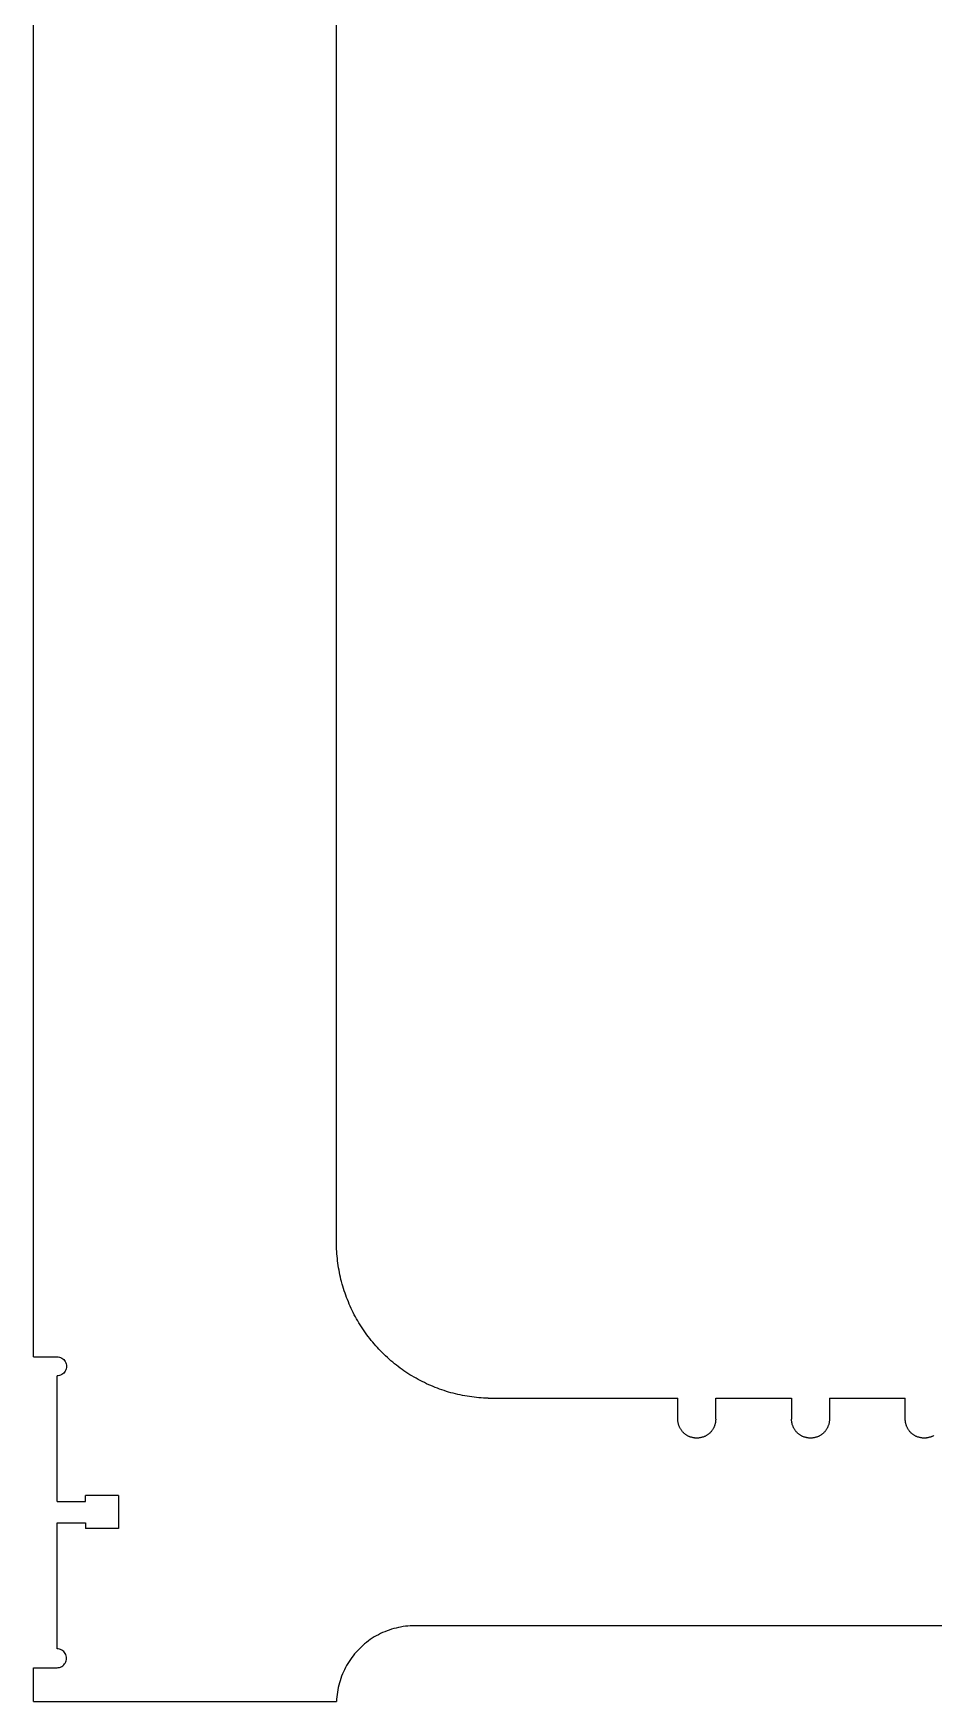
# Model space of a CAD drawing. Extents: x -54 to 50, y -44 to 48.
# Drawn here: x -27.79 to -15.92, y -43.77 to -21.77 of the extents above; entities that cross this region are included whole.
import ezdxf

# ---------------------------------------------------------------- set-up
doc = ezdxf.new("R2010")
doc.units = 0
doc.header["$MEASUREMENT"] = 0
doc.layers.get('0').update_dxf_attribs({"linetype": 'CONTINUOUS'})

msp = doc.modelspace()

# ---------------------------------------------------------------- linework, layer by layer
at = {"color": 3}
for p, q in [((-23.796, -37.767), (-23.796, -5.767)), ((-27.795, -39.22), (-27.795, -7.568)), ((-27.482, -41.13), (-27.482, -39.47)), ((-19.296, -40.042), (-19.296, -39.767)), ((-18.796, -40.042), (-18.796, -39.767)), ((-17.796, -39.767), (-17.796, -40.042)), ((-17.296, -39.767), (-17.296, -40.042)), ((-16.296, -40.042), (-16.296, -39.767)), ((-27.107, -41.13), (-27.107, -41.049)), ((-26.67, -41.049), (-26.67, -41.486)), ((-27.482, -43.07), (-27.482, -41.411)), ((-27.107, -41.411), (-27.107, -41.486)), ((-27.795, -43.767), (-27.795, -43.32))]:
    msp.add_line(p, q, dxfattribs=at)
for p, q in [((-23.795, -37.799), (-23.796, -37.767)), ((-23.793, -37.83), (-23.795, -37.799)), ((-23.791, -37.861), (-23.793, -37.83)), ((-23.789, -37.892), (-23.791, -37.861)), ((-23.786, -37.923), (-23.789, -37.892)), ((-23.782, -37.954), (-23.786, -37.923)), ((-23.778, -37.985), (-23.782, -37.954)), ((-23.774, -38.016), (-23.778, -37.985)), ((-23.769, -38.047), (-23.774, -38.016)), ((-23.764, -38.077), (-23.769, -38.047)), ((-23.758, -38.108), (-23.764, -38.077)), ((-23.752, -38.138), (-23.758, -38.108)), ((-23.745, -38.169), (-23.752, -38.138)), ((-23.738, -38.199), (-23.745, -38.169)), ((-23.73, -38.229), (-23.738, -38.199)), ((-23.722, -38.26), (-23.73, -38.229)), ((-23.713, -38.289), (-23.722, -38.26)), ((-23.704, -38.319), (-23.713, -38.289)), ((-23.695, -38.349), (-23.704, -38.319)), ((-23.685, -38.379), (-23.695, -38.349)), ((-23.675, -38.408), (-23.685, -38.379)), ((-23.664, -38.437), (-23.675, -38.408)), ((-23.653, -38.466), (-23.664, -38.437)), ((-23.641, -38.495), (-23.653, -38.466)), ((-23.629, -38.524), (-23.641, -38.495)), ((-23.616, -38.553), (-23.629, -38.524)), ((-23.603, -38.581), (-23.616, -38.553)), ((-23.59, -38.609), (-23.603, -38.581)), ((-23.576, -38.637), (-23.59, -38.609)), ((-23.562, -38.665), (-23.576, -38.637)), ((-23.547, -38.692), (-23.562, -38.665)), ((-23.532, -38.719), (-23.547, -38.692)), ((-23.516, -38.747), (-23.532, -38.719)), ((-23.501, -38.773), (-23.516, -38.747)), ((-23.484, -38.8), (-23.501, -38.773)), ((-23.468, -38.826), (-23.484, -38.8)), ((-23.45, -38.852), (-23.468, -38.826)), ((-23.433, -38.878), (-23.45, -38.852)), ((-23.415, -38.904), (-23.433, -38.878)), ((-23.397, -38.929), (-23.415, -38.904)), ((-23.378, -38.954), (-23.397, -38.929)), ((-23.359, -38.979), (-23.378, -38.954)), ((-23.34, -39.003), (-23.359, -38.979)), ((-23.32, -39.027), (-23.34, -39.003)), ((-23.3, -39.051), (-23.32, -39.027)), ((-23.279, -39.074), (-23.3, -39.051)), ((-23.258, -39.098), (-23.279, -39.074)), ((-23.237, -39.12), (-23.258, -39.098)), ((-23.216, -39.143), (-23.237, -39.12)), ((-23.194, -39.165), (-23.216, -39.143)), ((-27.482, -39.22), (-27.466, -39.221)), ((-27.466, -39.221), (-27.45, -39.225)), ((-27.45, -39.225), (-27.435, -39.23)), ((-27.435, -39.23), (-27.42, -39.237)), ((-27.42, -39.237), (-27.406, -39.246)), ((-27.406, -39.246), (-27.394, -39.257)), ((-27.394, -39.257), (-27.383, -39.269)), ((-27.383, -39.269), (-27.374, -39.283)), ((-27.374, -39.283), (-27.367, -39.298)), ((-27.367, -39.298), (-27.362, -39.313)), ((-27.362, -39.378), (-27.367, -39.393)), ((-27.362, -39.313), (-27.358, -39.329)), ((-27.358, -39.362), (-27.362, -39.378)), ((-27.358, -39.329), (-27.357, -39.345)), ((-27.357, -39.345), (-27.358, -39.362)), ((-23.172, -39.187), (-23.194, -39.165)), ((-23.149, -39.209), (-23.172, -39.187)), ((-23.126, -39.23), (-23.149, -39.209)), ((-23.103, -39.251), (-23.126, -39.23)), ((-23.079, -39.271), (-23.103, -39.251)), ((-23.056, -39.291), (-23.079, -39.271)), ((-23.032, -39.311), (-23.056, -39.291)), ((-23.007, -39.33), (-23.032, -39.311)), ((-22.982, -39.349), (-23.007, -39.33)), ((-22.957, -39.368), (-22.982, -39.349)), ((-22.932, -39.386), (-22.957, -39.368)), ((-27.466, -39.469), (-27.482, -39.47)), ((-27.45, -39.466), (-27.466, -39.469)), ((-27.435, -39.461), (-27.45, -39.466)), ((-27.42, -39.454), (-27.435, -39.461)), ((-27.406, -39.445), (-27.42, -39.454)), ((-27.394, -39.434), (-27.406, -39.445)), ((-27.383, -39.421), (-27.394, -39.434)), ((-27.374, -39.408), (-27.383, -39.421)), ((-27.367, -39.393), (-27.374, -39.408)), ((-22.907, -39.404), (-22.932, -39.386)), ((-22.881, -39.422), (-22.907, -39.404)), ((-22.855, -39.439), (-22.881, -39.422)), ((-22.828, -39.456), (-22.855, -39.439)), ((-22.802, -39.472), (-22.828, -39.456)), ((-22.775, -39.488), (-22.802, -39.472)), ((-22.748, -39.503), (-22.775, -39.488)), ((-22.721, -39.518), (-22.748, -39.503)), ((-22.693, -39.533), (-22.721, -39.518)), ((-22.666, -39.547), (-22.693, -39.533)), ((-22.638, -39.561), (-22.666, -39.547)), ((-22.609, -39.575), (-22.638, -39.561)), ((-22.581, -39.588), (-22.609, -39.575)), ((-22.553, -39.6), (-22.581, -39.588)), ((-22.524, -39.612), (-22.553, -39.6)), ((-22.495, -39.624), (-22.524, -39.612)), ((-22.466, -39.635), (-22.495, -39.624)), ((-22.437, -39.646), (-22.466, -39.635)), ((-22.407, -39.656), (-22.437, -39.646)), ((-22.378, -39.666), (-22.407, -39.656)), ((-22.348, -39.676), (-22.378, -39.666)), ((-22.318, -39.685), (-22.348, -39.676)), ((-22.288, -39.693), (-22.318, -39.685)), ((-22.258, -39.701), (-22.288, -39.693)), ((-22.228, -39.709), (-22.258, -39.701)), ((-22.197, -39.716), (-22.228, -39.709)), ((-22.167, -39.723), (-22.197, -39.716)), ((-22.136, -39.729), (-22.167, -39.723)), ((-22.106, -39.735), (-22.136, -39.729)), ((-22.075, -39.74), (-22.106, -39.735)), ((-22.044, -39.745), (-22.075, -39.74)), ((-22.013, -39.75), (-22.044, -39.745)), ((-21.983, -39.754), (-22.013, -39.75)), ((-21.952, -39.757), (-21.983, -39.754)), ((-21.92, -39.76), (-21.952, -39.757)), ((-21.889, -39.763), (-21.92, -39.76)), ((-21.858, -39.765), (-21.889, -39.763)), ((-21.827, -39.766), (-21.858, -39.765)), ((-21.796, -39.767), (-21.827, -39.766)), ((-19.296, -40.05), (-19.296, -40.042)), ((-19.296, -40.058), (-19.296, -40.05)), ((-19.295, -40.066), (-19.296, -40.058)), ((-19.294, -40.074), (-19.295, -40.066)), ((-19.293, -40.082), (-19.294, -40.074)), ((-19.292, -40.089), (-19.293, -40.082)), ((-19.29, -40.097), (-19.292, -40.089)), ((-19.288, -40.105), (-19.29, -40.097)), ((-19.286, -40.112), (-19.288, -40.105)), ((-19.284, -40.12), (-19.286, -40.112)), ((-19.281, -40.127), (-19.284, -40.12)), ((-19.278, -40.134), (-19.281, -40.127)), ((-19.275, -40.142), (-19.278, -40.134)), ((-19.272, -40.149), (-19.275, -40.142)), ((-19.269, -40.156), (-19.272, -40.149)), ((-19.265, -40.163), (-19.269, -40.156)), ((-19.261, -40.17), (-19.265, -40.163)), ((-19.257, -40.176), (-19.261, -40.17)), ((-19.253, -40.183), (-19.257, -40.176)), ((-19.248, -40.189), (-19.253, -40.183)), ((-19.244, -40.196), (-19.248, -40.189)), ((-19.239, -40.202), (-19.244, -40.196)), ((-19.234, -40.208), (-19.239, -40.202)), ((-19.228, -40.214), (-19.234, -40.208)), ((-19.223, -40.219), (-19.228, -40.214)), ((-19.217, -40.225), (-19.223, -40.219)), ((-19.211, -40.23), (-19.217, -40.225)), ((-19.205, -40.235), (-19.211, -40.23)), ((-19.199, -40.24), (-19.205, -40.235)), ((-19.193, -40.245), (-19.199, -40.24)), ((-19.187, -40.249), (-19.193, -40.245)), ((-19.18, -40.253), (-19.187, -40.249)), ((-19.173, -40.258), (-19.18, -40.253)), ((-19.166, -40.261), (-19.173, -40.258)), ((-18.919, -40.258), (-18.926, -40.261)), ((-18.912, -40.253), (-18.919, -40.258)), ((-18.905, -40.249), (-18.912, -40.253)), ((-18.899, -40.245), (-18.905, -40.249)), ((-18.893, -40.24), (-18.899, -40.245)), ((-18.887, -40.235), (-18.893, -40.24)), ((-18.881, -40.23), (-18.887, -40.235)), ((-18.875, -40.225), (-18.881, -40.23)), ((-18.869, -40.219), (-18.875, -40.225)), ((-18.864, -40.214), (-18.869, -40.219)), ((-18.858, -40.208), (-18.864, -40.214)), ((-18.853, -40.202), (-18.858, -40.208)), ((-18.848, -40.196), (-18.853, -40.202)), ((-18.844, -40.189), (-18.848, -40.196)), ((-18.839, -40.183), (-18.844, -40.189)), ((-18.835, -40.176), (-18.839, -40.183)), ((-18.831, -40.17), (-18.835, -40.176)), ((-18.827, -40.163), (-18.831, -40.17)), ((-18.823, -40.156), (-18.827, -40.163)), ((-18.82, -40.149), (-18.823, -40.156)), ((-18.817, -40.142), (-18.82, -40.149)), ((-18.814, -40.134), (-18.817, -40.142)), ((-18.811, -40.127), (-18.814, -40.134)), ((-18.808, -40.12), (-18.811, -40.127)), ((-18.806, -40.112), (-18.808, -40.12)), ((-18.804, -40.105), (-18.806, -40.112)), ((-18.802, -40.097), (-18.804, -40.105)), ((-18.8, -40.089), (-18.802, -40.097)), ((-18.799, -40.082), (-18.8, -40.089)), ((-18.798, -40.074), (-18.799, -40.082)), ((-18.797, -40.066), (-18.798, -40.074)), ((-18.796, -40.05), (-18.797, -40.058)), ((-18.797, -40.058), (-18.797, -40.066)), ((-18.796, -40.042), (-18.796, -40.05)), ((-17.796, -40.05), (-17.796, -40.042)), ((-17.796, -40.058), (-17.796, -40.05)), ((-17.795, -40.066), (-17.796, -40.058)), ((-17.794, -40.074), (-17.795, -40.066)), ((-17.793, -40.082), (-17.794, -40.074)), ((-17.792, -40.089), (-17.793, -40.082)), ((-17.79, -40.097), (-17.792, -40.089)), ((-17.788, -40.105), (-17.79, -40.097)), ((-17.786, -40.112), (-17.788, -40.105)), ((-17.784, -40.12), (-17.786, -40.112)), ((-17.781, -40.127), (-17.784, -40.12)), ((-17.778, -40.134), (-17.781, -40.127)), ((-17.775, -40.142), (-17.778, -40.134)), ((-17.772, -40.149), (-17.775, -40.142)), ((-17.769, -40.156), (-17.772, -40.149)), ((-17.765, -40.163), (-17.769, -40.156)), ((-17.761, -40.17), (-17.765, -40.163)), ((-17.757, -40.176), (-17.761, -40.17)), ((-17.753, -40.183), (-17.757, -40.176)), ((-17.748, -40.189), (-17.753, -40.183)), ((-17.744, -40.196), (-17.748, -40.189)), ((-17.739, -40.202), (-17.744, -40.196)), ((-17.734, -40.208), (-17.739, -40.202)), ((-17.728, -40.214), (-17.734, -40.208)), ((-17.723, -40.219), (-17.728, -40.214)), ((-17.717, -40.225), (-17.723, -40.219)), ((-17.711, -40.23), (-17.717, -40.225)), ((-17.705, -40.235), (-17.711, -40.23)), ((-17.699, -40.24), (-17.705, -40.235)), ((-17.693, -40.245), (-17.699, -40.24)), ((-17.687, -40.249), (-17.693, -40.245)), ((-17.68, -40.253), (-17.687, -40.249)), ((-17.673, -40.258), (-17.68, -40.253)), ((-17.666, -40.261), (-17.673, -40.258)), ((-17.419, -40.258), (-17.426, -40.261)), ((-17.412, -40.253), (-17.419, -40.258)), ((-17.405, -40.249), (-17.412, -40.253)), ((-17.399, -40.245), (-17.405, -40.249)), ((-17.393, -40.24), (-17.399, -40.245)), ((-17.387, -40.235), (-17.393, -40.24)), ((-17.381, -40.23), (-17.387, -40.235)), ((-17.375, -40.225), (-17.381, -40.23)), ((-17.369, -40.219), (-17.375, -40.225)), ((-17.364, -40.214), (-17.369, -40.219)), ((-17.358, -40.208), (-17.364, -40.214)), ((-17.353, -40.202), (-17.358, -40.208)), ((-17.348, -40.196), (-17.353, -40.202)), ((-17.344, -40.189), (-17.348, -40.196)), ((-17.339, -40.183), (-17.344, -40.189)), ((-17.335, -40.176), (-17.339, -40.183)), ((-17.331, -40.17), (-17.335, -40.176)), ((-17.327, -40.163), (-17.331, -40.17)), ((-17.323, -40.156), (-17.327, -40.163)), ((-17.32, -40.149), (-17.323, -40.156)), ((-17.317, -40.142), (-17.32, -40.149)), ((-17.314, -40.134), (-17.317, -40.142)), ((-17.311, -40.127), (-17.314, -40.134)), ((-17.308, -40.12), (-17.311, -40.127)), ((-17.306, -40.112), (-17.308, -40.12)), ((-17.304, -40.105), (-17.306, -40.112)), ((-17.302, -40.097), (-17.304, -40.105)), ((-17.3, -40.089), (-17.302, -40.097)), ((-17.299, -40.082), (-17.3, -40.089)), ((-17.298, -40.074), (-17.299, -40.082)), ((-17.297, -40.066), (-17.298, -40.074)), ((-17.296, -40.05), (-17.297, -40.058)), ((-17.297, -40.058), (-17.297, -40.066)), ((-17.296, -40.042), (-17.296, -40.05)), ((-16.296, -40.05), (-16.296, -40.042)), ((-16.296, -40.058), (-16.296, -40.05)), ((-16.295, -40.066), (-16.296, -40.058)), ((-16.294, -40.074), (-16.295, -40.066)), ((-16.293, -40.082), (-16.294, -40.074)), ((-16.292, -40.089), (-16.293, -40.082)), ((-16.29, -40.097), (-16.292, -40.089)), ((-16.288, -40.105), (-16.29, -40.097)), ((-16.286, -40.112), (-16.288, -40.105)), ((-16.284, -40.12), (-16.286, -40.112)), ((-16.281, -40.127), (-16.284, -40.12)), ((-16.278, -40.134), (-16.281, -40.127)), ((-16.275, -40.142), (-16.278, -40.134)), ((-16.272, -40.149), (-16.275, -40.142)), ((-16.269, -40.156), (-16.272, -40.149)), ((-16.265, -40.163), (-16.269, -40.156)), ((-16.261, -40.17), (-16.265, -40.163)), ((-16.257, -40.176), (-16.261, -40.17)), ((-16.253, -40.183), (-16.257, -40.176)), ((-16.248, -40.189), (-16.253, -40.183)), ((-16.244, -40.196), (-16.248, -40.189)), ((-16.239, -40.202), (-16.244, -40.196)), ((-16.234, -40.208), (-16.239, -40.202)), ((-16.228, -40.214), (-16.234, -40.208)), ((-16.223, -40.219), (-16.228, -40.214)), ((-16.217, -40.225), (-16.223, -40.219)), ((-16.211, -40.23), (-16.217, -40.225)), ((-16.205, -40.235), (-16.211, -40.23)), ((-16.199, -40.24), (-16.205, -40.235)), ((-16.193, -40.245), (-16.199, -40.24)), ((-16.187, -40.249), (-16.193, -40.245)), ((-16.18, -40.253), (-16.187, -40.249)), ((-16.173, -40.258), (-16.18, -40.253)), ((-16.166, -40.261), (-16.173, -40.258)), ((-15.919, -40.258), (-15.926, -40.261)), ((-19.16, -40.265), (-19.166, -40.261)), ((-19.152, -40.269), (-19.16, -40.265)), ((-19.145, -40.272), (-19.152, -40.269)), ((-19.138, -40.275), (-19.145, -40.272)), ((-19.131, -40.278), (-19.138, -40.275)), ((-19.123, -40.28), (-19.131, -40.278)), ((-19.116, -40.282), (-19.123, -40.28)), ((-19.108, -40.285), (-19.116, -40.282)), ((-19.101, -40.286), (-19.108, -40.285)), ((-19.093, -40.288), (-19.101, -40.286)), ((-19.085, -40.289), (-19.093, -40.288)), ((-19.077, -40.29), (-19.085, -40.289)), ((-19.07, -40.291), (-19.077, -40.29)), ((-19.062, -40.292), (-19.07, -40.291)), ((-19.054, -40.292), (-19.062, -40.292)), ((-19.046, -40.292), (-19.054, -40.292)), ((-19.038, -40.292), (-19.046, -40.292)), ((-19.03, -40.292), (-19.038, -40.292)), ((-19.022, -40.291), (-19.03, -40.292)), ((-19.015, -40.29), (-19.022, -40.291)), ((-19.007, -40.289), (-19.015, -40.29)), ((-18.999, -40.288), (-19.007, -40.289)), ((-18.991, -40.286), (-18.999, -40.288)), ((-18.984, -40.285), (-18.991, -40.286)), ((-18.976, -40.282), (-18.984, -40.285)), ((-18.969, -40.28), (-18.976, -40.282)), ((-18.961, -40.278), (-18.969, -40.28)), ((-18.954, -40.275), (-18.961, -40.278)), ((-18.947, -40.272), (-18.954, -40.275)), ((-18.94, -40.269), (-18.947, -40.272)), ((-18.933, -40.265), (-18.94, -40.269)), ((-18.926, -40.261), (-18.933, -40.265)), ((-17.66, -40.265), (-17.666, -40.261)), ((-17.652, -40.269), (-17.66, -40.265)), ((-17.645, -40.272), (-17.652, -40.269)), ((-17.638, -40.275), (-17.645, -40.272)), ((-17.631, -40.278), (-17.638, -40.275)), ((-17.623, -40.28), (-17.631, -40.278)), ((-17.616, -40.282), (-17.623, -40.28)), ((-17.608, -40.285), (-17.616, -40.282)), ((-17.601, -40.286), (-17.608, -40.285)), ((-17.593, -40.288), (-17.601, -40.286)), ((-17.585, -40.289), (-17.593, -40.288)), ((-17.577, -40.29), (-17.585, -40.289)), ((-17.57, -40.291), (-17.577, -40.29)), ((-17.562, -40.292), (-17.57, -40.291)), ((-17.554, -40.292), (-17.562, -40.292)), ((-17.546, -40.292), (-17.554, -40.292)), ((-17.538, -40.292), (-17.546, -40.292)), ((-17.53, -40.292), (-17.538, -40.292)), ((-17.522, -40.291), (-17.53, -40.292)), ((-17.515, -40.29), (-17.522, -40.291)), ((-17.507, -40.289), (-17.515, -40.29)), ((-17.499, -40.288), (-17.507, -40.289)), ((-17.491, -40.286), (-17.499, -40.288)), ((-17.484, -40.285), (-17.491, -40.286)), ((-17.476, -40.282), (-17.484, -40.285)), ((-17.469, -40.28), (-17.476, -40.282)), ((-17.461, -40.278), (-17.469, -40.28)), ((-17.454, -40.275), (-17.461, -40.278)), ((-17.447, -40.272), (-17.454, -40.275)), ((-17.44, -40.269), (-17.447, -40.272)), ((-17.433, -40.265), (-17.44, -40.269)), ((-17.426, -40.261), (-17.433, -40.265)), ((-16.16, -40.265), (-16.166, -40.261)), ((-16.152, -40.269), (-16.16, -40.265)), ((-16.145, -40.272), (-16.152, -40.269)), ((-16.138, -40.275), (-16.145, -40.272)), ((-16.131, -40.278), (-16.138, -40.275)), ((-16.123, -40.28), (-16.131, -40.278)), ((-16.116, -40.282), (-16.123, -40.28)), ((-16.108, -40.285), (-16.116, -40.282)), ((-16.101, -40.286), (-16.108, -40.285)), ((-16.093, -40.288), (-16.101, -40.286)), ((-16.085, -40.289), (-16.093, -40.288)), ((-16.077, -40.29), (-16.085, -40.289)), ((-16.07, -40.291), (-16.077, -40.29)), ((-16.062, -40.292), (-16.07, -40.291)), ((-16.054, -40.292), (-16.062, -40.292)), ((-16.046, -40.292), (-16.054, -40.292)), ((-16.038, -40.292), (-16.046, -40.292)), ((-16.03, -40.292), (-16.038, -40.292)), ((-16.022, -40.291), (-16.03, -40.292)), ((-16.015, -40.29), (-16.022, -40.291)), ((-16.007, -40.289), (-16.015, -40.29)), ((-15.999, -40.288), (-16.007, -40.289)), ((-15.991, -40.286), (-15.999, -40.288)), ((-15.984, -40.285), (-15.991, -40.286)), ((-15.976, -40.282), (-15.984, -40.285)), ((-15.969, -40.28), (-15.976, -40.282)), ((-15.961, -40.278), (-15.969, -40.28)), ((-15.954, -40.275), (-15.961, -40.278)), ((-15.947, -40.272), (-15.954, -40.275)), ((-15.94, -40.269), (-15.947, -40.272)), ((-15.933, -40.265), (-15.94, -40.269)), ((-15.926, -40.261), (-15.933, -40.265)), ((-23.272, -42.899), (-23.299, -42.915)), ((-23.245, -42.885), (-23.272, -42.899)), ((-23.217, -42.871), (-23.245, -42.885)), ((-23.189, -42.857), (-23.217, -42.871)), ((-23.16, -42.845), (-23.189, -42.857)), ((-23.131, -42.834), (-23.16, -42.845)), ((-23.102, -42.823), (-23.131, -42.834)), ((-23.072, -42.813), (-23.102, -42.823)), ((-23.042, -42.804), (-23.072, -42.813)), ((-23.012, -42.797), (-23.042, -42.804)), ((-22.981, -42.79), (-23.012, -42.797)), ((-22.951, -42.784), (-22.981, -42.79)), ((-22.92, -42.778), (-22.951, -42.784)), ((-22.889, -42.774), (-22.92, -42.778)), ((-22.858, -42.771), (-22.889, -42.774)), ((-22.827, -42.769), (-22.858, -42.771)), ((-22.796, -42.767), (-22.827, -42.769)), ((-27.466, -43.071), (-27.482, -43.07)), ((-27.45, -43.075), (-27.466, -43.071)), ((-27.435, -43.08), (-27.45, -43.075)), ((-27.42, -43.087), (-27.435, -43.08)), ((-27.406, -43.096), (-27.42, -43.087)), ((-27.394, -43.107), (-27.406, -43.096)), ((-27.383, -43.119), (-27.394, -43.107)), ((-27.374, -43.133), (-27.383, -43.119)), ((-23.538, -43.114), (-23.558, -43.138)), ((-23.517, -43.091), (-23.538, -43.114)), ((-23.495, -43.069), (-23.517, -43.091)), ((-23.472, -43.047), (-23.495, -43.069)), ((-23.449, -43.026), (-23.472, -43.047)), ((-23.426, -43.005), (-23.449, -43.026)), ((-23.402, -42.986), (-23.426, -43.005)), ((-23.377, -42.967), (-23.402, -42.986)), ((-23.351, -42.949), (-23.377, -42.967)), ((-23.325, -42.932), (-23.351, -42.949)), ((-23.299, -42.915), (-23.325, -42.932)), ((-27.482, -43.32), (-27.466, -43.319)), ((-27.466, -43.319), (-27.45, -43.316)), ((-27.45, -43.316), (-27.435, -43.311)), ((-27.435, -43.311), (-27.42, -43.304)), ((-27.42, -43.304), (-27.406, -43.295)), ((-27.406, -43.295), (-27.394, -43.284)), ((-27.394, -43.284), (-27.383, -43.271)), ((-27.383, -43.271), (-27.374, -43.258)), ((-27.367, -43.148), (-27.374, -43.133)), ((-27.374, -43.258), (-27.367, -43.243)), ((-27.362, -43.163), (-27.367, -43.148)), ((-27.367, -43.243), (-27.362, -43.228)), ((-27.358, -43.179), (-27.362, -43.163)), ((-27.362, -43.228), (-27.358, -43.212)), ((-27.357, -43.195), (-27.358, -43.179)), ((-27.358, -43.212), (-27.357, -43.195)), ((-23.679, -43.319), (-23.693, -43.347)), ((-23.664, -43.291), (-23.679, -43.319)), ((-23.648, -43.264), (-23.664, -43.291)), ((-23.632, -43.238), (-23.648, -43.264)), ((-23.614, -43.212), (-23.632, -43.238)), ((-23.596, -43.187), (-23.614, -43.212)), ((-23.577, -43.162), (-23.596, -43.187)), ((-23.558, -43.138), (-23.577, -43.162)), ((-23.767, -43.552), (-23.774, -43.582)), ((-23.759, -43.521), (-23.767, -43.552)), ((-23.75, -43.491), (-23.759, -43.521)), ((-23.74, -43.462), (-23.75, -43.491)), ((-23.73, -43.432), (-23.74, -43.462)), ((-23.718, -43.403), (-23.73, -43.432)), ((-23.706, -43.375), (-23.718, -43.403)), ((-23.693, -43.347), (-23.706, -43.375)), ((-23.795, -43.736), (-23.796, -43.767)), ((-23.792, -43.705), (-23.795, -43.736)), ((-23.789, -43.674), (-23.792, -43.705)), ((-23.785, -43.643), (-23.789, -43.674)), ((-23.78, -43.613), (-23.785, -43.643)), ((-23.774, -43.582), (-23.78, -43.613))]:
    msp.add_line(p, q)
at = {"color": 1}
for p, q in [((-27.795, -39.22), (-27.482, -39.22)), ((-21.796, -39.767), (-19.296, -39.767)), ((-18.796, -39.767), (-17.796, -39.767)), ((-17.296, -39.767), (-16.296, -39.767)), ((-27.482, -41.13), (-27.107, -41.13)), ((-26.67, -41.049), (-27.107, -41.049)), ((-27.482, -41.411), (-27.107, -41.411)), ((-26.67, -41.486), (-27.107, -41.486)), ((-7.797, -42.767), (-22.796, -42.767)), ((-27.795, -43.32), (-27.482, -43.32)), ((-27.795, -43.767), (-23.796, -43.767))]:
    msp.add_line(p, q, dxfattribs=at)

doc.saveas('drawing.dxf')
